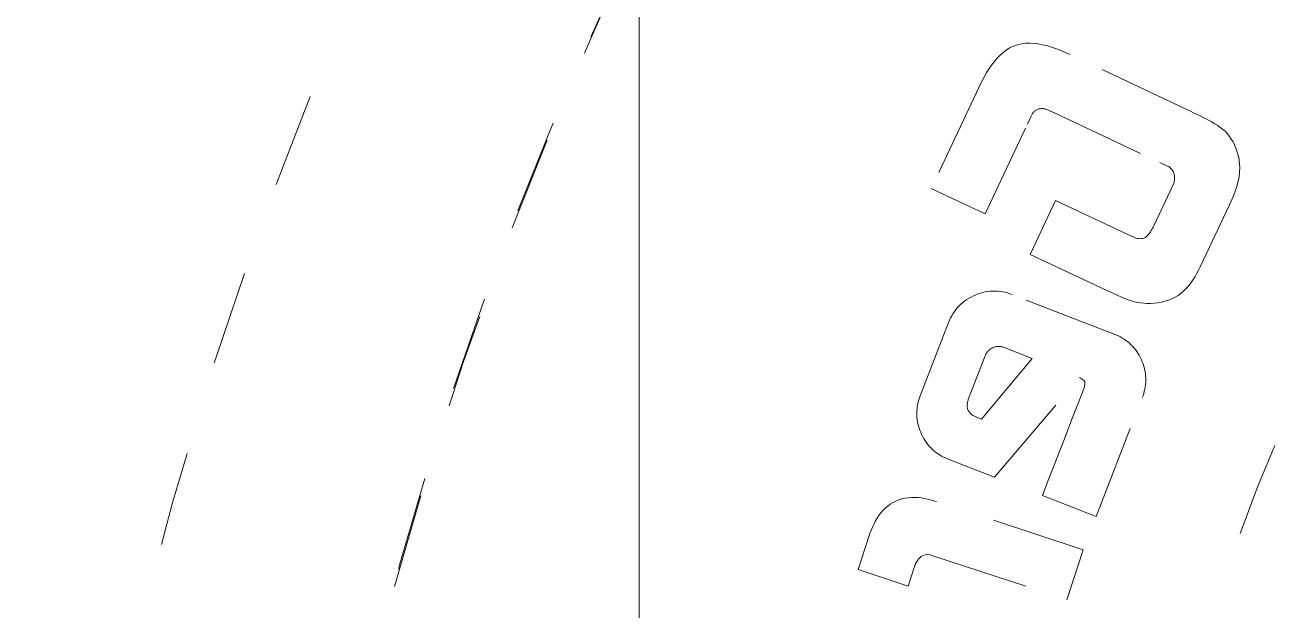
# Model space of a CAD drawing. Header units: millimetres. Extents: x -50460 to 50460, y -35640 to 35640.
# Drawn here: x -33436.24 to -33423.06, y 26594.73 to 26600.93 of the extents above; entities that cross this region are included whole.
import ezdxf

# ---------------------------------------------------------------- set-up
doc = ezdxf.new("R2010")
doc.units = ezdxf.units.MM
doc.linetypes.add('虚线', pattern=[2, 1, -1])
for name, color, linetype, lineweight in [('EB0', 7, 'Continuous', 15), ('尺寸线层', 4, 'Continuous', 18), ('粗实线层', 7, 'Continuous', 15), ('粗实线层_1', 7, 'Continuous', 15), ('细实线层', 3, 'Continuous', 18), ('虚线层', 100, '虚线', 18)]:
    doc.layers.add(name, color=color, linetype=linetype, lineweight=lineweight)

# ---------------------------------------------------------------- blocks, each defined once
blk = doc.blocks.new('*X998')
at = {"layer": '粗实线层'}
blk.add_line((-15.00000000001455, 50.00000000000364), (-15.00000000001455, 241.0000000000036), dxfattribs=at)
blk = doc.blocks.new('*X997')
at = {"layer": '粗实线层_1'}
blk.add_blockref('*X998', (-178.9999999999854, 0), dxfattribs=at)
blk = doc.blocks.new('*X995')
at = {"layer": '粗实线层_1'}
blk.add_blockref('*X997', (194, -241.0000000000036), dxfattribs=at)
blk = doc.blocks.new('*X1015')
at = {"layer": '虚线层', "linetype": '虚线', "lineweight": 18}
for p, q in [((10.54756164550781, 58.78200531005859), (10.50419235229492, 58.77239608764648)), ((10.59165191650391, 58.78725051879883), (10.54756164550781, 58.78200531005859)), ((10.63603591918945, 58.78839302062988), (10.59165191650391, 58.78725051879883)), ((10.68037033081055, 58.7859058380127), (10.63603591918945, 58.78839302062988)), ((10.72442245483398, 58.78037071228027), (10.68037033081055, 58.7859058380127)), ((10.76808929443359, 58.7723274230957), (10.72442245483398, 58.78037071228027)), ((10.3171501159668, 58.65706443786621), (10.28647613525391, 58.62496757507324)), ((10.34988021850586, 58.68709564208984), (10.3171501159668, 58.65706443786621)), ((10.38491058349609, 58.71435546875), (10.34988021850586, 58.68709564208984)), ((10.42250061035156, 58.73799324035645), (10.38491058349609, 58.71435546875)), ((10.46232604980469, 58.7576732635498), (10.42250061035156, 58.73799324035645)), ((10.50419235229492, 58.77239608764648), (10.46232604980469, 58.7576732635498)), ((10.81128311157227, 58.7620735168457), (10.76808929443359, 58.7723274230957)), ((10.85396003723145, 58.74985313415527), (10.81128311157227, 58.7620735168457)), ((10.89617156982422, 58.73608207702637), (10.85396003723145, 58.74985313415527)), ((10.93794250488281, 58.72103881835938), (10.89617156982422, 58.73608207702637)), ((10.97919845581055, 58.70466613769531), (10.93794250488281, 58.72103881835938)), ((11.01994132995605, 58.68706321716309), (10.97919845581055, 58.70466613769531)), ((11.06041526794434, 58.66880798339844), (11.01994132995605, 58.68706321716309)), ((12.30596753858845, 58.08269151412242), (11.06041439325782, 58.66880865078565)), ((11.06041439325782, 58.66880865078565), (11.06041439325782, 58.66880865078565)), ((10.20577239990234, 58.51912498474121), (10.18178939819336, 58.48177337646484)), ((10.23116683959961, 58.55554389953613), (10.20577239990234, 58.51912498474121)), ((10.25793075561523, 58.59097862243652), (10.23116683959961, 58.55554389953613)), ((10.28647613525391, 58.62496757507324), (10.25793075561523, 58.59097862243652)), ((10.13803863525391, 58.4045238494873), (10.11783599853516, 58.36500072479248)), ((10.15926361083984, 58.44351768493652), (10.13803863525391, 58.4045238494873)), ((10.18178939819336, 58.48177337646484), (10.15926361083984, 58.44351768493652)), ((10.09815842795069, 58.32520778310572), (9.592735434460337, 57.25058739264932)), ((10.09815842795069, 58.32520778310572), (10.09815842795069, 58.32520778310572)), ((10.11783599853516, 58.36500072479248), (10.09815979003906, 58.32520771026611)), ((10.61052285312326, 57.93214921477556), (10.646965369393, 58.00893880262811)), ((10.646965369393, 58.00893880262811), (10.6591128748114, 58.03540301087196)), ((10.646965369393, 58.00893880262811), (10.646965369393, 58.00893880262811)), ((10.65911293029785, 58.03540325164795), (10.6634521484375, 58.04199981689453)), ((10.6591128748114, 58.03540301087196), (10.6591128748114, 58.03540301087196)), ((10.6634521484375, 58.04199981689453), (10.66794395446777, 58.04847812652588)), ((10.66794395446777, 58.04847812652588), (10.67274856567383, 58.05471992492676)), ((10.67274856567383, 58.05471992492676), (10.67798233032227, 58.06062126159668)), ((10.67798233032227, 58.06062126159668), (10.68363761901855, 58.06613349914551)), ((10.68363761901855, 58.06613349914551), (10.68967437744141, 58.07122039794922)), ((10.68967437744141, 58.07122039794922), (10.6960563659668, 58.07585906982422)), ((10.6960563659668, 58.07585906982422), (10.7027416229248, 58.08005237579346)), ((10.7027416229248, 58.08005237579346), (10.70969009399414, 58.08379936218262)), ((10.70969009399414, 58.08379936218262), (10.71687316894531, 58.08706855773926)), ((10.71687316894531, 58.08706855773926), (10.72427177429199, 58.08980274200439)), ((10.72427177429199, 58.08980274200439), (10.73185348510742, 58.09197044372559)), ((10.73185348510742, 58.09197044372559), (10.73957443237305, 58.09360885620117)), ((10.73957443237305, 58.09360885620117), (10.74738502502441, 58.09476947784424)), ((10.74738502502441, 58.09476947784424), (10.7552433013916, 58.09548282623291)), ((10.7552433013916, 58.09548282623291), (10.76312637329102, 58.09574699401855)), ((10.76312637329102, 58.09574699401855), (10.77101135253906, 58.09555625915527)), ((10.77101135253906, 58.09555625915527), (10.77887535095215, 58.09492874145508)), ((10.77887535095215, 58.09492874145508), (10.78669929504395, 58.09390354156494)), ((10.78669929504395, 58.09390354156494), (10.79446411132812, 58.09252452850342)), ((10.79446411132812, 58.09252452850342), (10.80216598510742, 58.09085559844971)), ((10.80216598510742, 58.09085559844971), (10.8098258972168, 58.08899116516113)), ((10.8098258972168, 58.08899116516113), (10.81746482849121, 58.08702945709229)), ((10.817464284788, 58.08702990891834), (10.90249682274589, 58.04711667681477)), ((10.817464284788, 58.08702990891834), (10.817464284788, 58.08702990891834)), ((10.90249682274589, 58.04711667681477), (12.01139053207589, 57.52564162258204)), ((10.90249682274589, 58.04711667681477), (10.90249682274589, 58.04711667681477)), ((12.33784484863281, 58.06754398345947), (12.30596733093262, 58.08269119262695)), ((12.30596753858845, 58.08269151412242), (12.30596753858845, 58.08269151412242)), ((12.36968421936035, 58.05231761932373), (12.33784484863281, 58.06754398345947)), ((12.40144729614258, 58.03693103790283), (12.36968421936035, 58.05231761932373)), ((12.43309020996094, 58.02130031585693), (12.40144729614258, 58.03693103790283)), ((12.46456909179688, 58.00534248352051), (12.43309020996094, 58.02130031585693)), ((12.4958438873291, 57.98898601531982), (12.46456909179688, 58.00534248352051)), ((12.52688217163086, 57.97218608856201), (12.4958438873291, 57.98898601531982)), ((10.1636681893433, 56.98204075490503), (10.61052285312326, 57.93214921477556)), ((10.61052285312326, 57.93214921477556), (10.61052285312326, 57.93214921477556)), ((12.55768013000488, 57.95495319366455), (12.52688217163086, 57.97218608856201)), ((12.58831214904785, 57.93741512298584), (12.55768013000488, 57.95495319366455)), ((12.61850547790527, 57.91914844512939), (12.58831214904785, 57.93741512298584)), ((12.64778137207031, 57.89943408966064), (12.61850547790527, 57.91914844512939)), ((12.6761302947998, 57.87840938568115), (12.64778137207031, 57.89943408966064)), ((12.70261001586914, 57.8550329208374), (12.6761302947998, 57.87840938568115)), ((12.72670364379883, 57.82923984527588), (12.70261001586914, 57.8550329208374)), ((12.74851036071777, 57.80146217346191), (12.72670364379883, 57.82923984527588)), ((12.76853370666504, 57.77233791351318), (12.74851036071777, 57.80146217346191)), ((12.7864875793457, 57.7419605255127), (12.76853370666504, 57.77233791351318)), ((12.80202484130859, 57.71030139923096), (12.7864875793457, 57.7419605255127)), ((12.816162109375, 57.67791938781738), (12.80202484130859, 57.71030139923096)), ((12.84694671630859, 57.57841110229492), (12.816162109375, 57.67791938781738)), ((12.81616276635032, 57.67791927984945), (12.81616276635032, 57.67791927984945)), ((12.01139053207589, 57.52564162258204), (12.09208467524149, 57.48746374839902)), ((12.01139053207589, 57.52564162258204), (12.01139053207589, 57.52564162258204)), ((12.09208467524149, 57.48746374839902), (12.10640137807059, 57.48095615620696)), ((12.09208467524149, 57.48746374839902), (12.09208467524149, 57.48746374839902)), ((12.10640137807059, 57.48095615620696), (12.10640137807059, 57.48095615620696)), ((12.10640144348145, 57.48095607757568), (12.11262512207031, 57.47576713562012)), ((12.11262512207031, 57.47576713562012), (12.11874198913574, 57.4704532623291)), ((12.11874198913574, 57.4704532623291), (12.1246337890625, 57.46489334106445)), ((12.1246337890625, 57.46489334106445), (12.13019371032715, 57.45902061462402)), ((12.85954284667969, 57.47488403320312), (12.84694671630859, 57.57841110229492)), ((12.85109901428223, 57.37121391296387), (12.85954284667969, 57.47488403320312)), ((12.13019371032715, 57.45902061462402), (12.13549995422363, 57.45290756225586)), ((12.13549995422363, 57.45290756225586), (12.14067459106445, 57.44668292999268)), ((12.14067459106445, 57.44668292999268), (12.14609527587891, 57.43850612640381)), ((12.14067469694419, 57.44668283733336), (12.14067469694419, 57.44668283733336)), ((12.14609527587891, 57.43850612640381), (12.15125274658203, 57.43019866943359)), ((12.15125274658203, 57.43019866943359), (12.15588188171387, 57.421630859375)), ((12.15588188171387, 57.421630859375), (12.15973663330078, 57.41268539428711)), ((12.15973663330078, 57.41268539428711), (12.16276168823242, 57.40338516235352)), ((12.16276168823242, 57.40338516235352), (12.16501808166504, 57.39383506774902)), ((12.16561508178711, 57.33543395996094), (12.16413116455078, 57.32578659057617)), ((12.16501808166504, 57.39383506774902), (12.16656875610352, 57.38414287567139)), ((12.16678047180176, 57.34511852264404), (12.16561508178711, 57.33543395996094)), ((12.16656875610352, 57.38414287567139), (12.16746711730957, 57.37439155578613)), ((12.16752433776855, 57.35485076904297), (12.16678047180176, 57.34511852264404)), ((12.16746711730957, 57.37439155578613), (12.16777038574219, 57.36461734771729)), ((12.16777038574219, 57.36461734771729), (12.16752433776855, 57.35485076904297)), ((12.82573318481445, 57.26969146728516), (12.85109901428223, 57.37121391296387)), ((9.592735434460337, 57.25058739264932), (10.1636681893433, 56.98204075490503)), ((9.592735434460337, 57.25058739264932), (9.592735434460337, 57.25058739264932)), ((12.12071808088513, 57.22195398700933), (11.94761612861475, 56.8536242690061)), ((12.1606313129887, 57.30655268549162), (12.12071808088513, 57.22195398700933)), ((12.12071808088513, 57.22195398700933), (12.12071808088513, 57.22195398700933)), ((12.16243362426758, 57.31616401672363), (12.16063117980957, 57.30655288696289)), ((12.1606313129887, 57.30655268549162), (12.1606313129887, 57.30655268549162)), ((12.16413116455078, 57.32578659057617), (12.16243362426758, 57.31616401672363)), ((12.78993606567383, 57.17130279541016), (12.82573318481445, 57.26969146728516)), ((10.90857057546964, 57.12173706726753), (10.64002393772535, 56.55080431239185)), ((11.6742972565844, 56.76165029937692), (10.90857057546964, 57.12173706726753)), ((10.90857057546964, 57.12173706726753), (10.90857057546964, 57.12173706726753)), ((12.43915625875525, 56.41978478961391), (12.74761612860311, 57.07531624297553)), ((12.74761581420898, 57.07531642913818), (12.78993606567383, 57.17130279541016)), ((12.74761612860311, 57.07531624297553), (12.74761612860311, 57.07531624297553)), ((10.1636681893433, 56.98204075490503), (10.1636681893433, 56.98204075490503)), ((11.92123794555664, 56.80319309234619), (11.91377067565918, 56.7910680770874)), ((11.92825889587402, 56.81557559967041), (11.92123794555664, 56.80319309234619)), ((11.93491554260254, 56.82815074920654), (11.92825889587402, 56.81557559967041)), ((11.94132804870605, 56.84085559844971), (11.93491554260254, 56.82815074920654)), ((11.94761657714844, 56.85362434387207), (11.94132804870605, 56.84085559844971)), ((11.94761612861475, 56.8536242690061), (11.94761612861475, 56.8536242690061)), ((11.74457925224851, 56.72867849894101), (11.6742972565844, 56.76165029937692)), ((11.6742972565844, 56.76165029937692), (11.6742972565844, 56.76165029937692)), ((11.75831031799316, 56.72492408752441), (11.74457931518555, 56.72867870330811)), ((11.74457925224851, 56.72867849894101), (11.74457925224851, 56.72867849894101)), ((11.77214622497559, 56.72159671783447), (11.75831031799316, 56.72492408752441)), ((11.78617668151855, 56.71912384033203), (11.77214622497559, 56.72159671783447)), ((11.80037498474121, 56.71787452697754), (11.78617668151855, 56.71912384033203)), ((11.81460762023926, 56.71817302703857), (11.80037498474121, 56.71787452697754)), ((11.82871246337891, 56.72019100189209), (11.81460762023926, 56.71817302703857)), ((11.84249687194824, 56.72393894195557), (11.82871246337891, 56.72019100189209)), ((11.85559463500977, 56.7295618057251), (11.84249687194824, 56.72393894195557)), ((11.86753463745117, 56.73726940155029), (11.85559463500977, 56.7295618057251)), ((11.87832450866699, 56.74662685394287), (11.86753463745117, 56.73726940155029)), ((11.88819885253906, 56.75692462921143), (11.87832450866699, 56.74662685394287)), ((11.89731979370117, 56.76784896850586), (11.88819885253906, 56.75692462921143)), ((11.90581321716309, 56.77926445007324), (11.89731979370117, 56.76784896850586)), ((11.91377067565918, 56.7910680770874), (11.90581321716309, 56.77926445007324)), ((10.64002393772535, 56.55080431239185), (11.49078315681254, 56.15080431239039)), ((10.64002393772535, 56.55080431239185), (10.64002393772535, 56.55080431239185)), ((12.42226219177246, 56.38508605957031), (12.43915557861328, 56.41978454589844)), ((12.43915625875525, 56.41978478961391), (12.43915625875525, 56.41978478961391)), ((12.34235000610352, 56.25323104858398), (12.36448287963867, 56.28482723236084)), ((12.36448287963867, 56.28482723236084), (12.38472175598145, 56.31767845153809)), ((12.38472175598145, 56.31767845153809), (12.40410614013672, 56.35105514526367)), ((12.40410614013672, 56.35105514526367), (12.42226219177246, 56.38508605957031)), ((10.13811111450195, 56.14766979217529), (10.11274337768555, 56.14056873321533)), ((10.16381072998047, 56.15341663360596), (10.13811111450195, 56.14766979217529)), ((10.18977737426758, 56.15783882141113), (10.16381072998047, 56.15341663360596)), ((10.21593475341797, 56.16103172302246), (10.18977737426758, 56.15783882141113)), ((10.24221420288086, 56.16284561157227), (10.21593475341797, 56.16103172302246)), ((10.26854705810547, 56.16300010681152), (10.24221420288086, 56.16284561157227)), ((10.29485702514648, 56.16161346435547), (10.26854705810547, 56.16300010681152)), ((10.32106781005859, 56.15895938873291), (10.29485702514648, 56.16161346435547)), ((10.34711456298828, 56.1550464630127), (10.32106781005859, 56.15895938873291)), ((10.37292861938477, 56.14978218078613), (10.34711456298828, 56.1550464630127)), ((10.39840316772461, 56.14308261871338), (10.37292861938477, 56.14978218078613)), ((10.42345809936523, 56.1350040435791), (10.39840316772461, 56.14308261871338)), ((11.49078315681254, 56.15080431239039), (11.49078315681254, 56.15080431239039)), ((11.49078369140625, 56.15080451965332), (11.55245971679688, 56.12233924865723)), ((12.23753929138184, 56.14044189453125), (12.2663516998291, 56.16610145568848)), ((12.2663516998291, 56.16610145568848), (12.29353713989258, 56.1934986114502)), ((12.29353713989258, 56.1934986114502), (12.31880187988281, 56.22264385223389)), ((12.31880187988281, 56.22264385223389), (12.34235000610352, 56.25323104858398)), ((9.907398223876953, 56.02565002441406), (9.888290405273438, 56.00752067565918)), ((9.927482604980469, 56.0427131652832), (9.907398223876953, 56.02565002441406)), ((9.948360443115234, 56.05877876281738), (9.927482604980469, 56.0427131652832)), ((9.970039367675781, 56.07372665405273), (9.948360443115234, 56.05877876281738)), ((9.992481231689453, 56.08752346038818), (9.970039367675781, 56.07372665405273)), ((10.01554489135742, 56.10024929046631), (9.992481231689453, 56.08752346038818)), ((10.03914642333984, 56.11194610595703), (10.01554489135742, 56.10024929046631)), ((10.063232421875, 56.12260913848877), (10.03914642333984, 56.11194610595703)), ((10.0877685546875, 56.13218593597412), (10.063232421875, 56.12260913848877)), ((10.11274337768555, 56.14056873321533), (10.0877685546875, 56.13218593597412)), ((10.44828033447266, 56.12616729736328), (10.42345809936523, 56.1350040435791)), ((11.53027526763617, 55.70664425025097), (10.44827960603288, 56.12616702682135)), ((10.44827960603288, 56.12616702682135), (10.44827960603288, 56.12616702682135)), ((11.55245971679688, 56.12233924865723), (11.61467170715332, 56.09509944915771)), ((11.61467170715332, 56.09509944915771), (11.67777252197266, 56.06999778747559)), ((11.67777252197266, 56.06999778747559), (11.74198532104492, 56.04917907714844)), ((11.74198532104492, 56.04917907714844), (11.80781364440918, 56.0369348526001)), ((11.80781364440918, 56.0369348526001), (11.87516403198242, 56.03279972076416)), ((11.87516403198242, 56.03279972076416), (11.91375160217285, 56.03323078155518)), ((11.87516493555449, 56.03279997399659), (11.87516493555449, 56.03279997399659)), ((11.91375160217285, 56.03323078155518), (11.95227432250977, 56.03531742095947)), ((11.95227432250977, 56.03531742095947), (11.99063491821289, 56.03955936431885)), ((11.99063491821289, 56.03955936431885), (12.0286693572998, 56.04604244232178)), ((12.0286693572998, 56.04604244232178), (12.06620407104492, 56.05500030517578)), ((12.06620407104492, 56.05500030517578), (12.10311317443848, 56.06624603271484)), ((12.10311317443848, 56.06624603271484), (12.1391544342041, 56.08003902435303)), ((12.1391544342041, 56.08003902435303), (12.17368698120117, 56.09724140167236)), ((12.17368698120117, 56.09724140167236), (12.20660400390625, 56.11738204956055)), ((12.20660400390625, 56.11738204956055), (12.23753929138184, 56.14044189453125)), ((9.797359466552734, 55.87898063659668), (9.78643798828125, 55.85502624511719)), ((9.809627532958984, 55.90228652954102), (9.797359466552734, 55.87898063659668)), ((9.823230743408203, 55.92485332489014), (9.809627532958984, 55.90228652954102)), ((9.837989807128906, 55.9466667175293), (9.823230743408203, 55.92485332489014)), ((9.853740692138672, 55.96778202056885), (9.837989807128906, 55.9466667175293)), ((9.870433807373047, 55.98816967010498), (9.853740692138672, 55.96778202056885)), ((9.888290405273438, 56.00752067565918), (9.870433807373047, 55.98816967010498)), ((9.776262252460583, 55.83072234135761), (9.475177653759602, 55.05458351272318)), ((9.78643798828125, 55.85502624511719), (9.776260375976562, 55.83072280883789)), ((9.776262252460583, 55.83072234135761), (9.776262252460583, 55.83072234135761)), ((11.53027526763617, 55.70664425025097), (11.53027526763617, 55.70664425025097)), ((11.55180931091309, 55.69767570495605), (11.53027534484863, 55.70664405822754)), ((11.57308578491211, 55.68816947937012), (11.55180931091309, 55.69767570495605)), ((11.59387016296387, 55.67763614654541), (11.57308578491211, 55.68816947937012)), ((11.61410713195801, 55.66604328155518), (11.59387016296387, 55.67763614654541)), ((11.63384246826172, 55.65360355377197), (11.61410713195801, 55.66604328155518)), ((11.65303611755371, 55.64036464691162), (11.63384246826172, 55.65360355377197)), ((11.67156600952148, 55.62622451782227), (11.65303611755371, 55.64036464691162)), ((11.68936157226562, 55.611159324646), (11.67156600952148, 55.62622451782227)), ((10.16368103027344, 55.47714328765869), (10.16730117797852, 55.48521518707275)), ((10.16730117797852, 55.48521518707275), (10.17107391357422, 55.49320507049561)), ((10.17107391357422, 55.49320507049561), (10.17515563964844, 55.50103092193604)), ((10.17515563964844, 55.50103092193604), (10.1796875, 55.50861072540283)), ((10.1796875, 55.50861072540283), (10.18473434448242, 55.51587963104248)), ((10.18473434448242, 55.51587963104248), (10.19026947021484, 55.52278804779053)), ((10.19026947021484, 55.52278804779053), (10.19626998901367, 55.52928829193115)), ((10.19626998901367, 55.52928829193115), (10.20269393920898, 55.53535652160645)), ((10.20269393920898, 55.53535652160645), (10.20947647094727, 55.54102611541748)), ((10.20947647094727, 55.54102611541748), (10.21655654907227, 55.54633617401123)), ((10.21655654907227, 55.54633617401123), (10.2238655090332, 55.55132007598877)), ((10.2238655090332, 55.55132007598877), (10.23139190673828, 55.55595874786377)), ((10.23139190673828, 55.55595874786377), (10.23913192749023, 55.56021976470947)), ((10.23913192749023, 55.56021976470947), (10.24708557128906, 55.56406688690186)), ((10.24708557128906, 55.56406688690186), (10.25524139404297, 55.56747341156006)), ((10.25524139404297, 55.56747341156006), (10.26358032226562, 55.57042026519775)), ((10.26358032226562, 55.57042026519775), (10.27207565307617, 55.57289218902588)), ((10.27207565307617, 55.57289218902588), (10.28069686889648, 55.57486724853516)), ((10.28069686889648, 55.57486724853516), (10.28942489624023, 55.5763111114502)), ((10.28942489624023, 55.5763111114502), (10.29822540283203, 55.57718372344971)), ((10.29822540283203, 55.57718372344971), (10.30706787109375, 55.57744789123535)), ((10.30706787109375, 55.57744789123535), (10.31591415405273, 55.57709217071533)), ((10.31591415405273, 55.57709217071533), (10.32470703125, 55.5761251449585)), ((10.32470703125, 55.5761251449585), (10.33340072631836, 55.57455635070801)), ((10.33340072631836, 55.57455635070801), (10.34197235107422, 55.57246112823486)), ((10.34197235107422, 55.57246112823486), (10.35046005249023, 55.5700101852417)), ((10.35046005249023, 55.5700101852417), (10.35890960693359, 55.56738185882568)), ((10.35890867328271, 55.56738177736406), (10.35890867328271, 55.56738177736406)), ((10.35890867328271, 55.56738177736406), (10.66172862990061, 55.45024511792872)), ((11.70643615722656, 55.59527206420898), (11.68936157226562, 55.611159324646)), ((11.72277641296387, 55.57863712310791), (11.70643615722656, 55.59527206420898)), ((11.73831367492676, 55.56125450134277), (11.72277641296387, 55.57863712310791)), ((11.75298309326172, 55.54313087463379), (11.73831367492676, 55.56125450134277)), ((11.76676177978516, 55.52431774139404), (11.75298309326172, 55.54313087463379)), ((11.77963256835938, 55.50487518310547), (11.76676177978516, 55.52431774139404)), ((11.79160690307617, 55.48486709594727), (11.77963256835938, 55.50487518310547)), ((11.80270195007324, 55.4643611907959), (11.79160690307617, 55.48486709594727)), ((9.987975918396842, 55.02378090968705), (10.16368090755714, 55.4771431656518)), ((10.66172862990061, 55.45024511792872), (10.12550303337048, 54.807295009472)), ((10.16368090755714, 55.4771431656518), (10.16368090755714, 55.4771431656518)), ((10.66172862990061, 55.45024511792872), (10.66172862990061, 55.45024511792872)), ((11.81294631958008, 55.44341659545898), (11.80270195007324, 55.4643611907959)), ((11.82237434387207, 55.42209053039551), (11.81294631958008, 55.44341659545898)), ((11.83096885681152, 55.40041637420654), (11.82237434387207, 55.42209053039551)), ((11.83866310119629, 55.37840843200684), (11.83096885681152, 55.40041637420654)), ((11.84539222717285, 55.35608386993408), (11.83866310119629, 55.37840843200684)), ((11.85109710693359, 55.33347415924072), (11.84539222717285, 55.35608386993408)), ((10.26086095093342, 54.1938459856101), (11.16281322859868, 55.24764208105262)), ((11.16281318664551, 55.24764251708984), (11.18339157104492, 55.23474979400635)), ((11.16281322859868, 55.24764208105262), (11.16281322859868, 55.24764208105262)), ((11.18339157104492, 55.23474979400635), (11.20334053039551, 55.22072505950928)), ((11.20334053039551, 55.22072505950928), (11.2169246673584, 55.20074081420898)), ((11.85572624206543, 55.31061840057373), (11.85109710693359, 55.33347415924072)), ((11.8592357635498, 55.28756809234619), (11.85572624206543, 55.31061840057373)), ((11.86159324645996, 55.26437568664551), (11.8592357635498, 55.28756809234619)), ((11.86287117004395, 55.24109268188477), (11.86159324645996, 55.26437568664551)), ((11.86315536499023, 55.2177677154541), (11.86287117004395, 55.24109268188477)), ((11.20749855041504, 55.12876987457275), (11.14473152160645, 54.96715354919434)), ((11.21522331237793, 55.15252876281738), (11.20749855041504, 55.12876987457275)), ((11.20749869497376, 55.12877006370036), (11.20749869497376, 55.12877006370036)), ((11.21955490112305, 55.17677974700928), (11.21522331237793, 55.15252876281738)), ((11.2169246673584, 55.20074081420898), (11.21955490112305, 55.17677974700928)), ((11.84122085571289, 55.08005332946777), (11.84747123718262, 55.10249900817871)), ((11.84747123718262, 55.10249900817871), (11.85264778137207, 55.12523746490479)), ((11.85264778137207, 55.12523746490479), (11.85691833496094, 55.14817523956299)), ((11.85691833496094, 55.14817523956299), (11.86023139953613, 55.17125606536865)), ((11.86023139953613, 55.17125606536865), (11.86233711242676, 55.19446659088135)), ((11.86233711242676, 55.19446659088135), (11.86315536499023, 55.2177677154541)), ((9.448902130126953, 54.96522617340088), (9.444892883300781, 54.94224166870117)), ((9.453849792480469, 54.98802089691162), (9.448902130126953, 54.96522617340088)), ((9.459980010986328, 55.01049995422363), (9.453849792480469, 54.98802089691162)), ((9.467273712158203, 55.03263282775879), (9.459980010986328, 55.01049995422363)), ((9.475177764892578, 55.05458354949951), (9.467273712158203, 55.03263282775879)), ((9.475177653759602, 55.05458351272318), (9.475177653759602, 55.05458351272318)), ((9.972667694091797, 54.95233917236328), (9.972953796386719, 54.9615306854248)), ((9.972953796386719, 54.9615306854248), (9.973777770996094, 54.97068786621094)), ((9.973777770996094, 54.97068786621094), (9.975112915039062, 54.97978019714355)), ((9.975112915039062, 54.97978019714355), (9.97695541381836, 54.98877429962158)), ((9.97695541381836, 54.98877429962158), (9.97927474975586, 54.99764537811279)), ((9.97927474975586, 54.99764537811279), (9.98196792602539, 55.00641441345215)), ((9.98196792602539, 55.00641441345215), (9.984909057617188, 55.01511478424072)), ((9.984909057617188, 55.01511478424072), (9.98797607421875, 55.02378082275391)), ((9.987975918396842, 55.02378090968705), (9.987975918396842, 55.02378090968705)), ((11.14473152160645, 54.96715354919434), (11.08194351196289, 54.8055419921875)), ((11.33765053878597, 53.77649240643223), (11.82615379258641, 55.03592841510908)), ((11.82615379258641, 55.03592841510908), (11.82615379258641, 55.03592841510908)), ((11.8261547088623, 55.03592872619629), (11.83395195007324, 55.05791091918945)), ((11.83395195007324, 55.05791091918945), (11.84122085571289, 55.08005332946777)), ((9.439804077148438, 54.89590644836426), (9.439006805419922, 54.87259864807129)), ((9.439006805419922, 54.87259864807129), (9.439399719238281, 54.84928321838379)), ((9.439399719238281, 54.84928321838379), (9.440929412841797, 54.82601928710938)), ((9.44179916381836, 54.91913223266602), (9.439804077148438, 54.89590644836426)), ((9.440929412841797, 54.82601928710938), (9.443477630615234, 54.80283546447754)), ((9.444892883300781, 54.94224166870117), (9.44179916381836, 54.91913223266602)), ((9.972949981689453, 54.94315242767334), (9.972667694091797, 54.95233917236328)), ((9.973854064941406, 54.93400955200195), (9.972949981689453, 54.94315242767334)), ((9.975433349609375, 54.92495059967041), (9.973854064941406, 54.93400955200195)), ((9.97772216796875, 54.91603851318359), (9.975433349609375, 54.92495059967041)), ((9.980751037597656, 54.90735721588135), (9.97772216796875, 54.91603851318359)), ((9.984542846679688, 54.8989896774292), (9.980751037597656, 54.90735721588135)), ((9.989067077636719, 54.8909854888916), (9.984542846679688, 54.8989896774292)), ((9.99422836303711, 54.88336849212646), (9.989067077636719, 54.8909854888916)), ((9.999942779541016, 54.87616062164307), (9.99422836303711, 54.88336849212646)), ((10.00614547729492, 54.86937713623047), (9.999942779541016, 54.87616062164307)), ((10.01278305053711, 54.86302471160889), (10.00614547729492, 54.86937713623047)), ((10.01981735229492, 54.85711193084717), (10.01278305053711, 54.86302471160889)), ((10.02719879150391, 54.85163688659668), (10.01981735229492, 54.85711193084717)), ((10.03487777709961, 54.84658813476562), (10.02719879150391, 54.85163688659668)), ((10.04280853271484, 54.84195137023926), (10.03487777709961, 54.84658813476562)), ((10.05094146728516, 54.83770370483398), (10.04280853271484, 54.84195137023926)), ((10.05922317504883, 54.83376026153564), (10.05094146728516, 54.83770370483398)), ((10.06761169433594, 54.83002090454102), (10.05922317504883, 54.83376026153564)), ((10.07604598999023, 54.82638359069824), (10.06761169433594, 54.83002090454102)), ((10.07604533272388, 54.82638394656533), (10.07604533272388, 54.82638394656533)), ((10.12550303337048, 54.807295009472), (10.07604533272388, 54.82638394656533)), ((9.443477630615234, 54.80283546447754), (9.446998596191406, 54.77977752685547)), ((9.446998596191406, 54.77977752685547), (9.451656341552734, 54.75693607330322)), ((9.451656341552734, 54.75693607330322), (9.457565307617188, 54.73438739776611)), ((9.457565307617188, 54.73438739776611), (9.464515686035156, 54.71212196350098)), ((9.464515686035156, 54.71212196350098), (9.472244262695312, 54.69011497497559)), ((10.12550303337048, 54.807295009472), (10.12550303337048, 54.807295009472)), ((11.08194351196289, 54.8055419921875), (11.01950073242188, 54.64379596710205)), ((9.472244262695312, 54.69011497497559), (9.480743408203125, 54.66840553283691)), ((9.480743408203125, 54.66840553283691), (9.490119934082031, 54.64706611633301)), ((9.490119934082031, 54.64706611633301), (9.500385284423828, 54.62613201141357)), ((9.500385284423828, 54.62613201141357), (9.511463165283203, 54.60560417175293)), ((9.511463165283203, 54.60560417175293), (9.523330688476562, 54.58552932739258)), ((9.523330688476562, 54.58552932739258), (9.536113739013672, 54.56603336334229)), ((9.536113739013672, 54.56603336334229), (9.549884796142578, 54.54722023010254)), ((11.01950073242188, 54.64379596710205), (10.95701599121094, 54.4820671081543)), ((9.549884796142578, 54.54722023010254), (9.564544677734375, 54.52908134460449)), ((9.564544677734375, 54.52908134460449), (9.57998275756836, 54.51159954071045)), ((9.57998275756836, 54.51159954071045), (9.596195220947266, 54.49484539031982)), ((9.596195220947266, 54.49484539031982), (9.613224029541016, 54.47891712188721)), ((9.613224029541016, 54.47891712188721), (9.631038665771484, 54.4638671875)), ((9.631038665771484, 54.4638671875), (9.649574279785156, 54.44972324371338)), ((9.649574279785156, 54.44972324371338), (9.66876220703125, 54.43647384643555)), ((9.66876220703125, 54.43647384643555), (9.688522338867188, 54.42408084869385)), ((10.95701599121094, 54.4820671081543), (10.89388084411621, 54.32059192657471)), ((9.688522338867188, 54.42408084869385), (9.708812713623047, 54.41257953643799)), ((9.708812713623047, 54.41257953643799), (9.729621887207031, 54.40208435058594)), ((9.729621887207031, 54.40208435058594), (9.750877380371094, 54.39251613616943)), ((9.750877380371094, 54.39251613616943), (9.772357940673828, 54.3834342956543)), ((9.772357697147527, 54.3834338381057), (10.26086095093342, 54.1938459856101)), ((9.772357697147527, 54.3834338381057), (9.772357697147527, 54.3834338381057)), ((10.89388084411621, 54.32059192657471), (10.83136558532715, 54.15887546539307)), ((10.26086095093342, 54.1938459856101), (10.26086095093342, 54.1938459856101)), ((10.83136558532715, 54.15887546539307), (10.76845359802246, 53.99731636047363)), ((9.158866882324219, 53.90594863891602), (9.131523132324219, 53.88580131530762)), ((9.187774658203125, 53.92378520965576), (9.158866882324219, 53.90594863891602)), ((9.218135833740234, 53.93900585174561), (9.187774658203125, 53.92378520965576)), ((9.24969482421875, 53.95156860351562), (9.218135833740234, 53.93900585174561)), ((9.282135009765625, 53.96164417266846), (9.24969482421875, 53.95156860351562)), ((9.315254211425781, 53.96916007995605), (9.282135009765625, 53.96164417266846)), ((9.348854064941406, 53.97413730621338), (9.315254211425781, 53.96916007995605)), ((9.38271713256836, 53.97673416137695), (9.348854064941406, 53.97413730621338)), ((9.416679382324219, 53.97711849212646), (9.38271713256836, 53.97673416137695)), ((9.450603485107422, 53.97547626495361), (9.416679382324219, 53.97711849212646)), ((9.484386444091797, 53.97201728820801), (9.450603485107422, 53.97547626495361)), ((9.517967224121094, 53.96692657470703), (9.484386444091797, 53.97201728820801)), ((9.551288604736328, 53.96036243438721), (9.517967224121094, 53.96692657470703)), ((9.584300994873047, 53.9524097442627), (9.551288604736328, 53.96036243438721)), ((9.616992950439453, 53.94323635101318), (9.584300994873047, 53.9524097442627)), ((9.649497985839844, 53.93340396881104), (9.616992950439453, 53.94323635101318)), ((11.20134166115895, 53.42320860315522), (9.649497843362042, 53.93340383092072)), ((9.649497843362042, 53.93340383092072), (9.649497843362042, 53.93340383092072)), ((10.76845314183447, 53.9973167014432), (11.33765053878597, 53.77649240643223)), ((10.76845314183447, 53.9973167014432), (10.76845314183447, 53.9973167014432)), ((9.039310455322266, 53.78662395477295), (9.020618438720703, 53.75826930999756)), ((9.059680938720703, 53.81379890441895), (9.039310455322266, 53.78662395477295)), ((9.081851959228516, 53.83953094482422), (9.059680938720703, 53.81379890441895)), ((9.105823516845703, 53.86359405517578), (9.081851959228516, 53.83953094482422)), ((9.131523132324219, 53.88580131530762), (9.105823516845703, 53.86359405517578)), ((11.33765053878597, 53.77649240643223), (11.33765053878597, 53.77649240643223)), ((8.972793579101562, 53.66837787628174), (8.959529876708984, 53.63711643218994)), ((8.987415313720703, 53.69903469085693), (8.972793579101562, 53.66837787628174)), ((9.003353118896484, 53.7290210723877), (8.987415313720703, 53.69903469085693)), ((9.020618438720703, 53.75826930999756), (9.003353118896484, 53.7290210723877)), ((8.936265739248483, 53.57331706302648), (8.817827561375452, 53.2132302951286)), ((8.947547912597656, 53.60535144805908), (8.936264038085938, 53.573317527771)), ((8.936265739248483, 53.57331706302648), (8.936265739248483, 53.57331706302648)), ((8.959529876708984, 53.63711643218994), (8.947547912597656, 53.60535144805908)), ((11.02737202991557, 52.89349059881351), (11.20134166115895, 53.42320860315522)), ((11.20134166115895, 53.42320860315522), (11.20134166115895, 53.42320860315522)), ((9.414077758789062, 53.24123191833496), (9.415657043457031, 53.24619960784912)), ((9.415657043457031, 53.24619960784912), (9.417388916015625, 53.25111770629883)), ((9.417388916015625, 53.25111770629883), (9.419109344482422, 53.25604057312012)), ((9.419109344482422, 53.25604057312012), (9.42074966430664, 53.26099014282227)), ((9.42074966430664, 53.26099014282227), (9.42233657836914, 53.26595687866211)), ((9.42233657836914, 53.26595687866211), (9.423900604248047, 53.27093124389648)), ((9.423900604248047, 53.27093124389648), (9.440704345703125, 53.30038928985596)), ((9.42390131407592, 53.27093094588781), (9.42390131407592, 53.27093094588781)), ((9.440704345703125, 53.30038928985596), (9.460308074951172, 53.32781219482422)), ((9.460308074951172, 53.32781219482422), (9.484477996826172, 53.35123443603516)), ((9.484477996826172, 53.35123443603516), (9.514251708984375, 53.36766910552979)), ((9.514251708984375, 53.36766910552979), (9.5474853515625, 53.37351512908936)), ((9.5474853515625, 53.37351512908936), (9.58138656616211, 53.36897850036621)), ((9.581385045094066, 53.36897866822983), (9.642556411694386, 53.34858821269881)), ((9.581385045094066, 53.36897866822983), (9.581385045094066, 53.36897866822983)), ((9.642556411694386, 53.34858821269881), (11.02737202991557, 52.89349059881351)), ((9.642556411694386, 53.34858821269881), (9.642556411694386, 53.34858821269881)), ((8.817827561375452, 53.2132302951286), (9.347545565702603, 53.03882682441326)), ((8.817827561375452, 53.2132302951286), (8.817827561375452, 53.2132302951286)), ((9.347545565702603, 53.03882682441326), (9.41262148761598, 53.23622378753498)), ((9.412620544433594, 53.23622417449951), (9.414077758789062, 53.24123191833496)), ((9.41262148761598, 53.23622378753498), (9.41262148761598, 53.23622378753498)), ((9.347545565702603, 53.03882682441326), (9.347545565702603, 53.03882682441326)), ((11.02737202991557, 52.89349059881351), (11.02737202991557, 52.89349059881351))]:
    blk.add_line(p, q, dxfattribs=at)
for radius, start, end in [(42.49999999999999, 109.7499227956501, 180.0000198478503), (40, 0, 180.0000198478428), (40.00000000000001, 91.41506491663665, 180.0000198478558), (31.65000000000002, 74.38802262970447, 180.000019847835)]:
    blk.add_arc((42.5, 42.5), radius, start, end, dxfattribs=at)
blk = doc.blocks.new('*X1011')
at = {"layer": '粗实线层_1'}
blk.add_blockref('*X1015', (8.5, -42.5), dxfattribs=at)
blk = doc.blocks.new('*X947')
at = {"layer": 'EB0'}
blk.add_blockref('*X995', (789.9999999998981, 1047.999999999771), dxfattribs=at)
blk.add_blockref('*X1011', (774.9999999998981, 952.4999999999854), dxfattribs=at)
blk.add_line((789.9999999998981, 1050.000000000022), (789.9999999999127, -19.99999999997817), dxfattribs=at)
blk = doc.blocks.new('*X805')
at = {"layer": '细实线层'}
blk.add_blockref('*X947', (-1514.999999999964, 4854.999528203363), dxfattribs=at)

msp = doc.modelspace()

# ---------------------------------------------------------------- block references
at = {"layer": '尺寸线层'}
msp.add_blockref('*X805', (-32704.74217485111, 20776.94507927555), dxfattribs=at)

doc.saveas('drawing.dxf')
